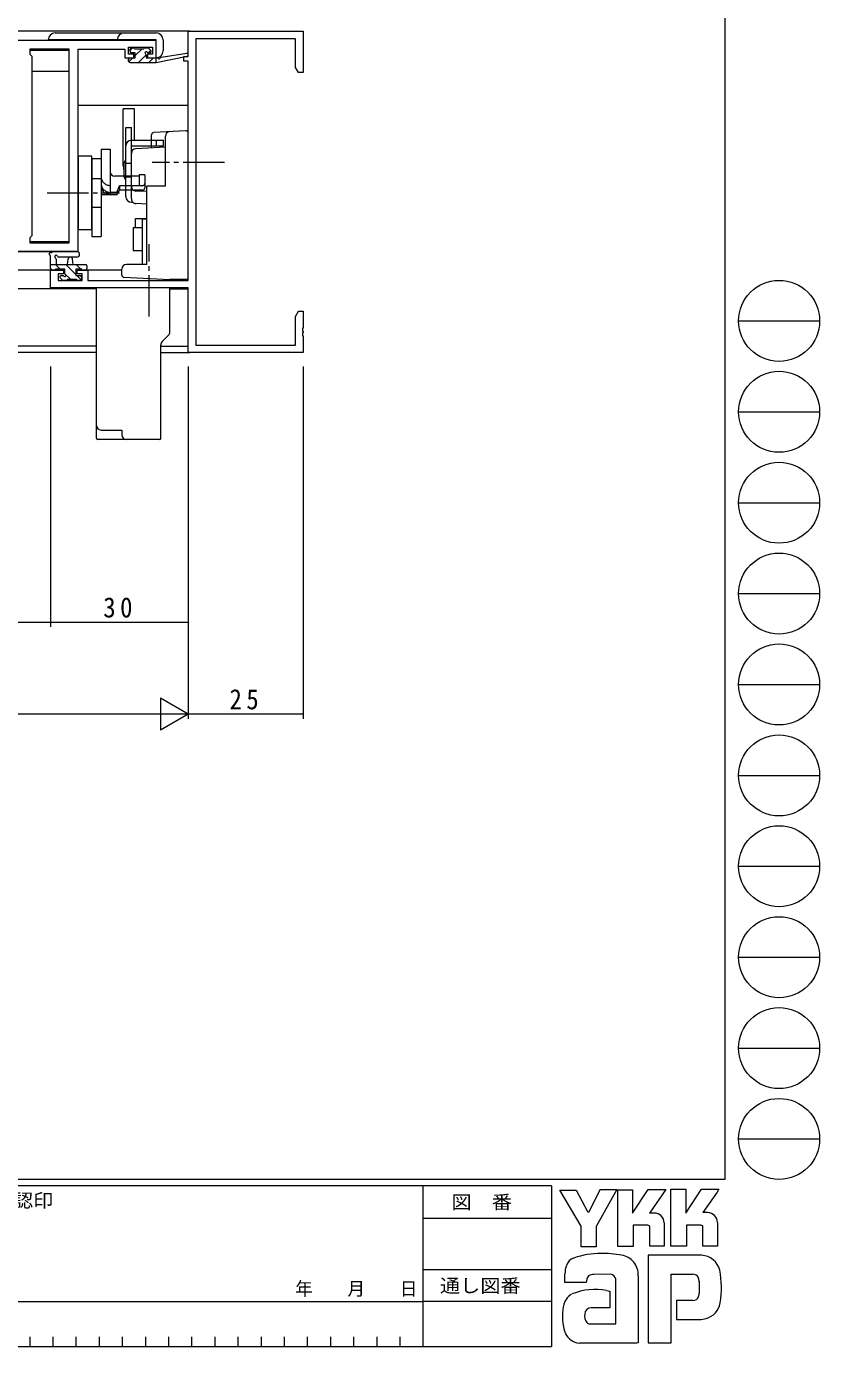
# Model space of a CAD drawing. Units: millimetres on the paper. Extents: x -420 to 373, y -297 to 267.
# Drawn here: x 200.1 to 372.9, y -297 to -9.5 of the extents above; entities that cross this region are included whole.
import ezdxf
from ezdxf.enums import TextEntityAlignment as Align

# ---------------------------------------------------------------- set-up
doc = ezdxf.new("R2010")
doc.units = ezdxf.units.MM
for name, pattern in [('CHAIN2', [12, 9, -1, 1, -1]), ('DASHED3', [4, 3, -1]), ('DOUBLE_CHAIN2', [12.8, 9, -1, 0.6, -0.6, 0.6, -1])]:
    doc.linetypes.add(name, pattern=pattern)
for name, color, linetype, lineweight in [('0-1_YKK_ZWAK', 7, 'Continuous', 9), ('0-3_YKK_11', 7, 'Continuous', 9), ('0-4_YKK_12', 2, 'Continuous', 9), ('0-6_YKK_13', 4, 'Continuous', 9), ('0-7_YKK_D', 6, 'Continuous', 9)]:
    doc.layers.add(name, color=color, linetype=linetype, lineweight=lineweight)
doc.styles.add('ＭＳ ゴシック', font='')
doc.styles.get('ＭＳ ゴシック').set_extended_font_data('MS Gothic')

msp = doc.modelspace()

# ---------------------------------------------------------------- linework, layer by layer
at = {"layer": '0-1_YKK_ZWAK'}
for p, q in [((352.3, 264.4), (352.3, -260.6)), ((355.276, -73.616), (372.916, -73.616)), ((355.276, -93.412), (372.916, -93.412)), ((355.276, -113.208), (372.916, -113.208)), ((355.276, -133.004), (372.916, -133.004)), ((355.276, -152.8), (372.916, -152.8)), ((355.276, -172.596), (372.916, -172.596)), ((355.276, -192.392), (372.916, -192.392)), ((355.276, -212.188), (372.916, -212.188)), ((355.276, -231.984), (372.916, -231.984)), ((355.276, -251.78), (372.916, -251.78)), ((352.3, -260.6), (-417.7, -260.6)), ((314.5, -262), (-417.7, -262)), ((286.5, -262), (286.5, -297)), ((314.5, -262), (314.5, -297)), ((316.337, -262.906), (319.851, -262.906)), ((320.932, -270.799), (316.337, -262.906)), ((325.136, -262.798), (322.581, -267.771)), ((328.96, -275.231), (328.96, -262.825)), ((340.474, -262.717), (343.745, -262.717)), ((340.474, -275.123), (340.474, -262.717)), ((347.178, -262.717), (350.962, -262.717)), ((350.583, -263.365), (347.461, -267.825)), ((350.962, -262.717), (350.583, -263.365)), ((286.5, -269), (314.5, -269)), ((336.879, -267.906), (335.84, -267.906)), ((339.042, -270.069), (339.042, -275.15)), ((348.501, -267.825), (347.461, -267.825)), ((350.664, -270.069), (350.664, -275.096)), ((335.474, -270.582), (332.284, -270.582)), ((343.88, -270.555), (343.88, -275.123)), ((347.069, -270.555), (343.88, -270.555)), ((347.502, -270.717), (347.069, -270.555)), ((347.502, -275.096), (347.502, -270.717)), ((343.88, -275.123), (340.474, -275.123)), ((347.502, -275.046), (347.553, -275.096)), ((350.664, -275.096), (347.502, -275.096)), ((347.124, -277.096), (335.528, -277.096)), ((335.528, -277.096), (335.528, -296.206)), ((286.5, -280.199), (314.5, -280.199)), ((317.418, -283.07), (317.418, -281.141)), ((327.446, -281.205), (323.748, -281.275)), ((333.42, -281.583), (333.42, -296.179)), ((340.555, -281.259), (345.204, -281.259)), ((340.555, -296.206), (340.555, -281.259)), ((322.067, -283.07), (317.418, -283.07)), ((328.527, -292.071), (328.527, -282.34)), ((346.673, -282.756), (346.691, -285.391)), ((185.7, -287.2), (286.5, -287.2)), ((314.5, -287.199), (286.5, -287.199)), ((341.772, -286.989), (341.772, -291.125)), ((345.313, -286.989), (341.772, -286.989)), ((327.176, -288.53), (323.181, -288.535)), ((322.905, -292.071), (328.527, -292.071)), ((328.095, -292.071), (328.446, -292.071)), ((328.527, -292.07), (328.528, -292.071)), ((341.772, -291.125), (347.097, -291.125)), ((347.097, -291.125), (348.178, -290.882)), ((200.82, -294.9), (200.82, -297)), ((205.86, -294.9), (205.86, -297)), ((210.9, -294.9), (210.9, -297)), ((215.94, -294.9), (215.94, -297)), ((220.98, -294.9), (220.98, -297)), ((226.02, -294.9), (226.02, -297)), ((231.06, -294.9), (231.06, -297)), ((236.1, -294.9), (236.1, -297)), ((241.14, -294.9), (241.14, -297)), ((246.18, -294.9), (246.18, -297)), ((251.22, -294.9), (251.22, -297)), ((256.26, -294.9), (256.26, -297)), ((261.3, -294.9), (261.3, -297)), ((266.34, -294.9), (266.34, -297)), ((271.38, -294.9), (271.38, -297)), ((276.42, -294.9), (276.42, -297)), ((281.46, -294.9), (281.46, -297)), ((-417.7, -297), (314.5, -297)), ((322.067, -296.26), (320.58, -296.26)), ((333.095, -296.233), (322.067, -296.26)), ((333.42, -296.179), (333.095, -296.233))]:
    msp.add_line(p, q, dxfattribs=at)
for points in [[(319.851, -262.906), (322.364, -267.609), (322.581, -267.771)], [(325.136, -262.798), (328.762, -262.798), (324.229, -270.826)], [(328.96, -262.825), (332.176, -262.825), (332.176, -267.923), (335.555, -262.771)], [(335.555, -262.771), (339.38, -262.771), (335.84, -267.906)], [(343.745, -262.717), (343.745, -267.908), (347.178, -262.717)], [(324.229, -270.826), (324.229, -275.258), (320.932, -275.258), (320.932, -270.799)], [(332.284, -270.582), (332.284, -275.231), (328.96, -275.231)], [(339.042, -275.15), (335.906, -275.15), (335.906, -270.744), (335.474, -270.582)], [(326.473, -284.773), (327.176, -284.935), (327.176, -288.53)], [(335.528, -296.206), (339.772, -296.206), (340.555, -296.206)]]:
    msp.add_lwpolyline(points, dxfattribs=at)
for centre in [(364.096, -73.616), (364.096, -93.412), (364.096, -113.208), (364.096, -133.004), (364.096, -152.8), (364.096, -172.596), (364.096, -192.392), (364.096, -212.188), (364.096, -231.984), (364.096, -251.78)]:
    msp.add_circle(centre, 8.82, dxfattribs=at)
for centre, radius, start, end in [((336.879, -270.069), 2.163, 0.00165, 89.99603), ((348.501, -269.988), 2.163, 0.00165, 89.99603), ((320.106, -280.055), 2.444, 109.02126, 161.51263), ((325.222, -294.401), 17.68, 89.89165, 109.30847), ((325.741, -297.463), 20.748, 78.78009, 91.46938), ((329.03, -281.496), 4.449, 40.66422, 80.31693), ((328.809, -281.485), 4.612, 358.78058, 38.76563), ((346.972, -281.44), 4.341, 14.44571, 87.08746), ((322.459, -281.166), 5.037, 158.41083, 179.71774), ((324.175, -283.007), 2.109, 138.46381, 181.71359), ((323.615, -282.971), 1.701, 85.50551, 126.78038), ((326.956, -282.754), 1.625, 14.75519, 72.44994), ((345.365, -282.479), 1.229, 16.43123, 96.91661), ((330.666, -284.187), 20.86, 350.99026, 10.67624), ((324.02, -297.854), 13.309, 79.38097, 112.05824), ((343.031, -283.208), 3.673, 4.93422, 17.03551), ((320.927, -288.927), 3.908, 121.8271, 169.08475), ((345.314, -285.684), 1.306, 269.95467, 342.90144), ((343.01, -285.041), 3.697, 343.6902, 354.75362), ((347.035, -286.745), 4.291, 285.4429, 349.90448), ((327.949, -290.395), 11.082, 168.76372, 199.80078), ((324.082, -290.328), 2.369, 171.08202, 216.71922), ((323.19, -289.979), 1.445, 90.33952, 178.03638), ((323.15, -290.565), 1.526, 230.97279, 260.7549), ((320.94, -292.443), 3.823, 207.31435, 263.59464)]:
    msp.add_arc(centre, radius, start, end, dxfattribs=at)
at = {"layer": '0-3_YKK_11'}
for p, q in [((235.37, -10.528), (260.37, -10.528)), ((235.37, -16.028), (235.37, -10.528)), ((260.37, -10.528), (260.37, -19.528)), ((228.37, -12.528), (176.37, -12.528)), ((222.37, -14.028), (227.57, -14.028)), ((222.37, -15.528), (222.37, -14.028)), ((227.57, -14.028), (227.57, -15.528)), ((228.37, -16.328), (228.37, -12.528)), ((258.74, -12.158), (237, -12.158)), ((237, -12.158), (237, -78.898)), ((258.74, -18.437), (258.74, -12.158)), ((200.87, -14.458), (200.87, -15.528)), ((209.44, -14.458), (200.87, -14.458)), ((200.87, -15.528), (201.3, -15.958)), ((201.3, -15.958), (201.3, -55.098)), ((209.44, -56.598), (209.44, -14.458)), ((209.44, -56.598), (209.44, -14.458)), ((211.37, -14.458), (221.57, -14.458)), ((211.37, -58.528), (211.37, -14.458)), ((221.57, -14.458), (221.57, -15.258)), ((221.57, -15.258), (221.57, -16.328)), ((221.57, -16.328), (223.47, -16.328)), ((223.47, -15.528), (222.37, -15.528)), ((223.47, -16.328), (223.47, -15.528)), ((226.47, -15.528), (226.47, -16.328)), ((227.57, -15.528), (226.47, -15.528)), ((226.47, -16.328), (228.37, -16.328)), ((234.37, -16.028), (235.37, -16.028)), ((234.37, -17.028), (234.37, -16.028)), ((235.37, -17.028), (234.37, -17.028)), ((235.37, -64.798), (235.37, -17.028)), ((259.37, -19.528), (258.74, -18.437)), ((260.37, -19.528), (259.37, -19.528)), ((201.3, -55.098), (200.87, -55.528)), ((200.87, -55.528), (200.87, -56.598)), ((200.87, -56.598), (209.44, -56.598)), ((194.37, -58.528), (211.37, -58.528)), ((205.37, -62.528), (208.17, -62.528)), ((205.37, -66.428), (205.37, -62.528)), ((208.17, -62.528), (208.17, -63.328)), ((211.17, -62.528), (213.47, -62.528)), ((211.17, -63.328), (211.17, -62.528)), ((213.47, -62.528), (213.47, -64.798)), ((207, -63.328), (207, -64.798)), ((208.17, -63.328), (207, -63.328)), ((207, -64.798), (212.27, -64.798)), ((212.27, -63.328), (211.17, -63.328)), ((212.27, -64.798), (212.27, -63.328)), ((213.47, -64.798), (235.37, -64.798)), ((235.37, -66.428), (205.37, -66.428)), ((235.37, -80.528), (235.37, -66.428)), ((258.74, -72.62), (259.37, -71.528)), ((259.37, -71.528), (260.37, -71.528)), ((260.37, -71.528), (260.37, -75.07)), ((258.74, -78.898), (258.74, -72.62)), ((260.37, -75.07), (260.25, -75.253)), ((260.25, -75.253), (260.25, -75.803)), ((260.25, -75.803), (260.37, -75.987)), ((260.37, -76.07), (260.25, -76.253)), ((260.25, -76.253), (260.25, -76.803)), ((260.25, -76.803), (260.37, -76.987)), ((260.37, -75.987), (260.37, -76.07)), ((260.37, -76.987), (260.37, -80.528)), ((237, -78.898), (258.74, -78.898)), ((260.37, -80.528), (235.37, -80.528))]:
    msp.add_line(p, q, dxfattribs=at)
at = {"layer": '0-4_YKK_12'}
for p, q in [((235.67, -10.528), (42.87, -10.528)), ((209.438, -14.729), (200.871, -14.729)), ((209.44, -19.329), (201.3, -19.329)), ((235.37, -26.728), (211.37, -26.728)), ((200.871, -56.328), (209.438, -56.328)), ((209.438, -58.529), (42.87, -58.529)), ((205.67, -62.528), (42.87, -62.528)), ((220.87, -62.528), (212.97, -62.528)), ((215.37, -66.628), (42.87, -66.628)), ((231.37, -66.628), (235.353, -66.628)), ((215.37, -79.128), (42.87, -79.128)), ((229.37, -79.128), (235.37, -79.128)), ((215.37, -80.528), (42.87, -80.528)), ((229.37, -80.528), (235.67, -80.528))]:
    msp.add_line(p, q, dxfattribs=at)
at = {"layer": '0-6_YKK_13'}
for p, q in [((206.37, -10.908), (228.37, -10.908)), ((228.37, -12.408), (204.87, -12.408)), ((222.67, -14.698), (223.24, -14.128)), ((222.97, -14.128), (223.47, -14.128)), ((223.67, -14.328), (225.67, -14.328)), ((223.77, -15.843), (225.285, -14.328)), ((225.87, -14.128), (226.47, -14.128)), ((226.682, -14.216), (227.182, -14.716)), ((228.37, -16.308), (228.37, -12.408)), ((229.87, -12.408), (229.87, -14.808)), ((222.37, -17.028), (222.37, -16.628)), ((222.419, -17.194), (223.285, -16.328)), ((222.67, -14.928), (222.67, -14.428)), ((222.67, -16.328), (223.77, -16.328)), ((223.77, -15.228), (222.97, -15.228)), ((223.77, -16.328), (223.77, -15.228)), ((224.53, -17.328), (226.17, -15.689)), ((226.17, -15.689), (226.17, -16.328)), ((226.17, -16.328), (228.368, -16.328)), ((226.63, -15.228), (227.162, -14.696)), ((226.97, -15.228), (226.631, -15.228)), ((226.775, -17.328), (227.775, -16.328)), ((228.368, -17.328), (235.129, -15.922)), ((228.368, -16.328), (228.455, -16.314)), ((228.368, -17.328), (228.368, -16.328)), ((229.482, -16.155), (235.024, -15.332)), ((222.67, -17.328), (228.368, -17.328)), ((223.67, -27.424), (221.17, -27.424)), ((221.17, -39.778), (221.17, -27.424)), ((223.67, -34.279), (223.67, -27.424)), ((221.77, -31.479), (222.97, -31.479)), ((221.77, -46.579), (221.77, -31.479)), ((222.97, -34.279), (222.97, -31.479)), ((222.97, -34.279), (229.97, -34.279)), ((227.37, -35.943), (227.37, -33.072)), ((234.844, -32.206), (227.844, -32.573)), ((229.97, -35.479), (229.97, -34.279)), ((230.37, -44.228), (230.37, -33.389)), ((235.37, -64.128), (235.37, -32.705)), ((216.37, -36.228), (216.37, -55.228)), ((216.37, -36.228), (218.37, -36.228)), ((218.37, -36.228), (218.37, -46.128)), ((222.97, -46.579), (222.97, -35.479)), ((222.97, -35.479), (229.97, -35.479)), ((222.97, -44.809), (222.97, -37.122)), ((230.37, -35.786), (223.917, -36.124)), ((211.37, -37.728), (211.37, -53.728)), ((214.37, -37.728), (211.37, -37.728)), ((214.37, -53.728), (214.37, -37.728)), ((214.37, -38.228), (216.37, -38.228)), ((221.37, -42.328), (221.37, -39.128)), ((224.67, -42.128), (219.37, -42.128)), ((225.87, -41.828), (224.67, -41.828)), ((224.67, -41.828), (224.67, -44.192)), ((225.87, -41.828), (225.87, -43.692)), ((219.83, -45.628), (218.37, -45.628)), ((219.83, -46.128), (220.37, -45.16)), ((224.67, -44.192), (220.37, -44.192)), ((225.37, -45.16), (220.37, -45.16)), ((222.97, -46.579), (222.97, -44.828)), ((226.37, -45.462), (223.917, -45.333)), ((225.37, -44.192), (224.67, -44.192)), ((225.87, -43.692), (225.87, -44.66)), ((226.37, -44.228), (230.37, -44.228)), ((226.37, -46.579), (226.37, -44.228)), ((219.83, -46.128), (216.37, -46.128)), ((222.97, -47.779), (223.288, -47.779)), ((226.37, -48.175), (223.917, -48.047)), ((226.37, -61.328), (226.37, -47.779)), ((223.87, -51.278), (226.37, -51.278)), ((223.87, -53.278), (223.87, -51.278)), ((225.37, -51.384), (226.37, -51.384)), ((225.37, -61.328), (225.37, -51.384)), ((211.37, -53.728), (214.37, -53.728)), ((223.37, -53.278), (225.37, -53.278)), ((223.37, -53.278), (223.37, -58.278)), ((205.37, -62.228), (205.37, -59.548)), ((211.098, -58.528), (205.935, -58.528)), ((206.57, -60.148), (206.57, -61.328)), ((211.098, -59.728), (207.137, -59.731)), ((209.07, -61.328), (209.172, -60.184)), ((210.27, -61.328), (210.168, -60.184)), ((223.37, -58.278), (225.37, -58.278)), ((205.37, -61.328), (212.97, -61.328)), ((206.27, -62.528), (205.67, -62.528)), ((207.469, -62.328), (206.469, -61.328)), ((208.47, -62.328), (206.47, -62.328)), ((208.47, -63.267), (208.47, -62.328)), ((210.87, -63.484), (208.714, -61.328)), ((210.87, -62.328), (210.87, -63.728)), ((212.17, -62.328), (210.87, -62.328)), ((211.959, -62.328), (210.959, -61.328)), ((212.97, -62.528), (212.37, -62.528)), ((213.27, -61.628), (213.27, -62.228)), ((220.87, -63.603), (220.87, -62.328)), ((226.37, -61.328), (221.87, -61.328)), ((207.958, -64.741), (207.458, -64.241)), ((207.67, -63.728), (208.009, -63.728)), ((208.77, -64.828), (208.17, -64.828)), ((209.769, -64.628), (208.478, -63.337)), ((211.07, -64.628), (208.97, -64.628)), ((210.87, -63.728), (211.77, -63.728)), ((212.041, -64.656), (211.114, -63.728)), ((211.77, -64.828), (211.27, -64.828)), ((212.07, -64.028), (212.07, -64.528)), ((221.344, -64.102), (231.381, -64.628)), ((234.87, -64.628), (231.381, -64.628)), ((231.37, -66.428), (215.37, -66.428)), ((215.37, -96.379), (215.37, -66.428)), ((231.37, -66.428), (223.37, -66.428)), ((231.37, -76.014), (231.37, -66.428)), ((231.077, -76.721), (229.663, -78.136)), ((229.37, -99.128), (229.37, -78.843)), ((215.37, -99.128), (215.37, -96.379)), ((216.37, -97.379), (220.87, -97.379)), ((220.87, -97.379), (220.87, -98.428)), ((221.87, -99.428), (215.67, -99.428)), ((229.07, -99.428), (221.87, -99.428))]:
    msp.add_line(p, q, dxfattribs=at)
at = {"layer": '0-6_YKK_13', "linetype": 'DASHED3'}
for p, q in [((222.97, -35.479), (222.97, -34.279)), ((228.47, -35.479), (228.47, -34.279)), ((221.77, -42.728), (221.77, -38.728)), ((221.77, -39.228), (222.97, -39.228)), ((222.97, -42.779), (222.97, -38.779)), ((214.37, -42.628), (216.37, -42.628)), ((221.77, -42.228), (222.97, -42.228)), ((214.37, -48.828), (216.37, -48.828)), ((222.97, -47.048), (222.97, -46.579)), ((226.37, -47.779), (226.37, -46.579))]:
    msp.add_line(p, q, dxfattribs=at)
at = {"layer": '0-6_YKK_13', "linetype": 'CHAIN2'}
for p, q in [((243.246, -39.128), (227.494, -39.128)), ((204.618, -45.728), (220.37, -45.728)), ((226.87, -72.675), (226.87, -56.922))]:
    msp.add_line(p, q, dxfattribs=at)
at = {"layer": '0-6_YKK_13', "linetype": 'DOUBLE_CHAIN2'}
msp.add_line((217.91, -45.628), (217.91, -46.128), dxfattribs=at)
at = {"layer": '0-6_YKK_13'}
for points in [[(214.37, -38.228), (214.37, -55.228), (216.37, -55.228)], [(219.83, -45.628), (220.37, -44.192), (220.37, -45.16)]]:
    msp.add_lwpolyline(points, dxfattribs=at)
for centre, radius, start, end in [((206.37, -12.408), 1.5, 90, 180), ((221.37, -12.408), 1.5, 90, 180), ((228.37, -12.408), 1.5, 0, 90), ((222.97, -14.428), 0.3, 90, 180), ((223.47, -14.328), 0.2, 0, 90), ((225.87, -14.328), 0.2, 90, 180), ((226.47, -14.428), 0.3, 45, 90), ((222.67, -16.628), 0.3, 90, 180), ((222.67, -17.028), 0.3, 180, 270), ((222.97, -14.928), 0.3, 180, 270), ((226.17, -15.228), 0.25, 33.05573, 236.94426), ((225.87, -15.689), 0.3, 0, 56.94426), ((226.631, -14.928), 0.3, 213.05573, 270), ((226.97, -14.928), 0.3, 270, 45), ((228.37, -14.808), 1.5, 270, 0), ((228.503, -16.61), 0.3, 39.19753, 99.19753), ((228.968, -16.231), 0.3, 219.19753, 338.44934), ((229.526, -16.452), 0.3, 98.44934, 158.44934), ((235.068, -15.628), 0.3, 281.7498, 98.44934), ((222.97, -35.479), 1.2, 90, 180), ((227.87, -33.072), 0.5, 92.99998, 180), ((231.37, -33.389), 1, 92.99998, 180), ((234.87, -32.705), 0.5, 0, 92.99998), ((223.97, -37.122), 1, 92.99998, 180), ((223.67, -39.778), 2.5, 180, 202.33424), ((221.77, -39.128), 0.4, 90, 180), ((219.37, -41.128), 1, 180, 270), ((221.77, -42.328), 0.4, 180, 270), ((223.97, -44.334), 1, 180, 267), ((225.37, -43.692), 0.5, 270, 0), ((225.37, -44.66), 0.5, 270, 0), ((222.97, -46.579), 1.2, 180, 270), ((223.97, -47.048), 1, 226.99921, 267), ((205.37, -59.028), 0.3, 79.47121, 239.99998), ((205.07, -59.548), 0.3, 0, 59.99998), ((205.479, -58.439), 0.3, 259.47121, 319.47121), ((205.935, -58.828), 0.3, 90, 139.47121), ((206.57, -59.628), 0.3, 19.18974, 239.99998), ((206.27, -60.148), 0.3, 0, 59.99998), ((207.136, -59.431), 0.3, 199.18974, 270.04022), ((209.67, -60.228), 0.5, 5.09206, 174.90793), ((211.097, -59.128), 0.6, 270.04022, 90.04022), ((205.67, -62.228), 0.3, 180, 270), ((206.27, -62.328), 0.2, 269.99998, 0), ((212.37, -62.328), 0.2, 180, 270), ((212.97, -61.628), 0.3, 0, 90), ((212.97, -62.228), 0.3, 270, 0), ((221.87, -62.328), 1, 90, 180), ((207.67, -64.028), 0.3, 90, 224.99998), ((208.17, -64.528), 0.3, 225, 270), ((208.009, -64.028), 0.3, 33.05573, 90), ((208.47, -63.728), 0.25, 213.05573, 56.94426), ((208.77, -63.267), 0.3, 180, 236.94426), ((208.77, -64.628), 0.2, 270, 0), ((211.27, -64.628), 0.2, 180, 270), ((211.77, -64.028), 0.3, 0, 90), ((211.77, -64.528), 0.3, 270, 0), ((221.37, -63.603), 0.5, 180, 267), ((234.87, -64.128), 0.5, 270, 0), ((230.37, -76.014), 1, 314.99998, 0), ((230.37, -78.843), 1, 134.99998, 180), ((216.37, -96.379), 1, 180, 270), ((215.67, -99.128), 0.3, 180, 270), ((221.87, -98.428), 1, 180, 270), ((229.07, -99.128), 0.3, 270, 0)]:
    msp.add_arc(centre, radius, start, end, dxfattribs=at)
at = {"layer": '0-6_YKK_13', "linetype": 'DASHED3'}
for centre, radius, end in [((218.37, -42.128), 2, 270), ((218.37, -43.628), 2, 270), ((218.37, -44.128), 2, 270), ((223.97, -47.048), 1, 226.99921)]:
    msp.add_arc(centre, radius, 180, end, dxfattribs=at)
at = {"layer": '0-7_YKK_D'}
for p, q in [((205.37, -83.528), (205.37, -140.275)), ((205.37, -83.528), (205.37, -140.275)), ((235.37, -83.528), (235.37, -140.275)), ((235.37, -83.528), (235.37, -160.275)), ((235.37, -83.528), (235.37, -160.275)), ((260.37, -83.528), (260.37, -160.275)), ((205.37, -139.275), (176.37, -139.275)), ((235.37, -139.275), (205.37, -139.275)), ((229.308, -155.775), (229.308, -162.775)), ((235.37, -159.275), (229.308, -155.775)), ((228.37, -159.275), (-57.63, -159.275)), ((235.37, -159.275), (223.245, -159.275)), ((235.37, -159.275), (229.308, -162.775)), ((260.37, -159.275), (235.37, -159.275))]:
    msp.add_line(p, q, dxfattribs=at)
for centre, start, end in [((205.37, -139.275), 0, 180), ((205.37, -139.275), 0, 180), ((205.37, -139.275), 180, 0), ((205.37, -139.275), 180, 0), ((235.37, -139.275), 0, 180), ((235.37, -139.275), 180, 0), ((260.37, -159.275), 0, 180), ((260.37, -159.275), 180, 0)]:
    msp.add_arc(centre, 0.106, start, end, dxfattribs=at)

# ---------------------------------------------------------------- texts
at = {"layer": '0-1_YKK_ZWAK', "style": 'ＭＳ ゴシック', "width": 1.1}
for s, p in [('御承認印', (188.367, -267.533)), ('図\u3000番', (292.698, -267.862)), ('通し図番', (290.179, -286.085))]:
    msp.add_text(s, height=2.933, dxfattribs=at).set_placement(p, align=Align.BOTTOM_LEFT)
at = {"layer": '0-1_YKK_ZWAK', "insert": (258.676, -286.169), "char_height": 2.933, "attachment_point": 7, "style": 'ＭＳ ゴシック'}
msp.add_mtext('\\T1.2;\\W0.95;年\\~\\~\\~月\\~\\~\\~日', dxfattribs=at)
at = {"layer": '0-7_YKK_D', "color": 3, "char_height": 4.399, "attachment_point": 7, "style": 'ＭＳ ゴシック'}
for s, insert in [('\\T1.36;\\W0.9;30', (216.85, -138.275)), ('\\T1.36;\\W0.9;25', (244.35, -158.275))]:
    msp.add_mtext(s, dxfattribs=dict(at, insert=insert))

doc.saveas('drawing.dxf')
